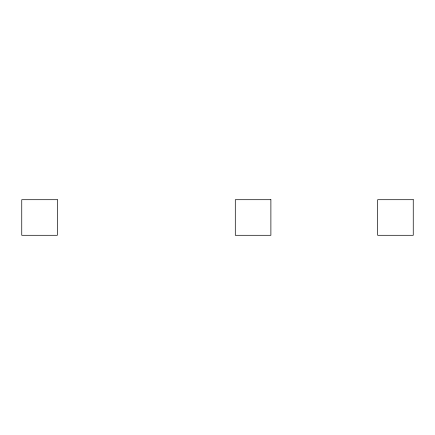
<?xml version="1.0" encoding="UTF-8"?>
<svg xmlns="http://www.w3.org/2000/svg" width="435" height="435" viewBox="0 0 435 435"><rect width="100%" height="100%" fill="white"/><g stroke="black" fill="none" stroke-linecap="round" stroke-linejoin="round"><path stroke-width="0.65" d="M57.338 199.703L21.75 199.703L21.75 235.297L57.338 235.297L57.338 199.703M270.885 199.703L235.297 199.703L235.297 235.297L270.885 235.297L270.885 199.703M413.25 199.703L377.662 199.703L377.662 235.297L413.25 235.297L413.25 199.703"/></g></svg>
